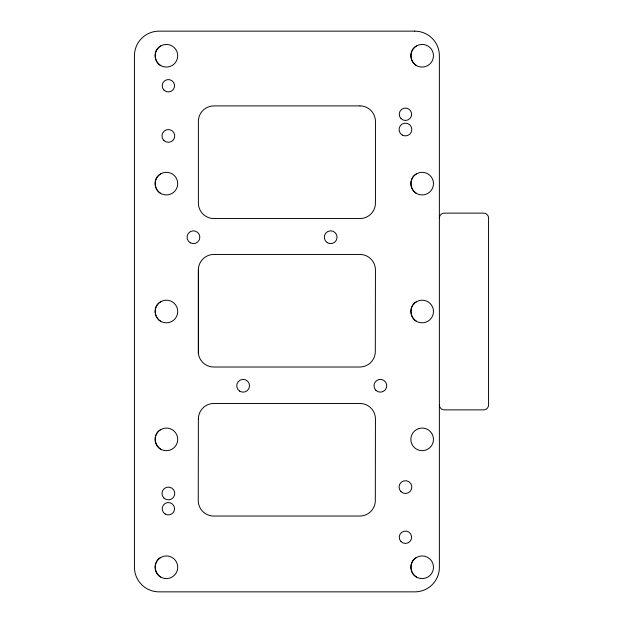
<?xml version="1.0" encoding="UTF-8"?>
<svg xmlns="http://www.w3.org/2000/svg" width="623" height="623" viewBox="0 0 623 623"><rect width="100%" height="100%" fill="white"/><g stroke="black" fill="none" stroke-linecap="round" stroke-linejoin="round"><path stroke-width="0.93" d="M198.379 269.93L198.379 353.56A15.482 15.482 0 0 0 213.728 367.017L359.821 367.017A15.482 15.482 0 0 0 375.311 351.536L375.443 269.93A15.482 15.482 0 0 0 359.954 254.449L213.86 254.449A15.482 15.482 0 0 0 198.379 269.93L198.379 353.56M160.75 45.946C152.183 50.447 154.045 64.535 163.475 66.669A11.315 11.315 0 0 0 177.719 55.743A11.315 11.315 0 0 0 163.475 44.817L160.75 45.946A11.315 11.315 0 0 0 160.75 65.54M160.75 173.825C152.183 178.326 154.045 192.414 163.475 194.547A11.315 11.315 0 0 0 177.719 183.621A11.315 11.315 0 0 0 163.475 172.696L160.75 173.825A11.315 11.315 0 0 0 160.75 193.418M416.507 45.946C407.948 50.447 409.802 64.535 419.24 66.669A11.315 11.315 0 0 0 433.476 55.743A11.315 11.315 0 0 0 419.24 44.817L416.507 45.946A11.315 11.315 0 0 0 416.507 65.54M160.75 301.703C152.183 306.204 154.045 320.292 163.475 322.426A11.315 11.315 0 0 0 177.719 311.5A11.315 11.315 0 0 0 163.475 300.574L160.75 301.703A11.315 11.315 0 0 0 160.75 321.297M416.507 173.825C407.948 178.326 409.802 192.414 419.24 194.547A11.315 11.315 0 0 0 433.476 183.621A11.315 11.315 0 0 0 419.24 172.696L416.507 173.825A11.315 11.315 0 0 0 416.507 193.418M160.75 429.582C152.183 434.083 154.045 448.171 163.475 450.304A11.315 11.315 0 0 0 177.719 439.379A11.315 11.315 0 0 0 163.475 428.453L160.75 429.582A11.315 11.315 0 0 0 160.75 449.175M416.507 301.703C407.948 306.204 409.802 320.292 419.24 322.426A11.315 11.315 0 0 0 433.476 311.5A11.315 11.315 0 0 0 419.24 300.574L416.507 301.703A11.315 11.315 0 0 0 416.507 321.297M160.75 557.46C152.183 561.962 154.045 576.049 163.475 578.183A11.315 11.315 0 0 0 177.719 567.257A11.315 11.315 0 0 0 163.475 556.331L160.75 557.46A11.315 11.315 0 0 0 160.75 577.054M416.507 557.46C407.948 561.962 409.802 576.049 419.24 578.183A11.315 11.315 0 0 0 433.476 567.257A11.315 11.315 0 0 0 419.24 556.331L416.507 557.46A11.315 11.315 0 0 0 416.507 577.054M439.379 218.05A4.922 4.922 0 0 1 444.3 213.128L483.643 213.128A4.922 4.922 0 0 1 488.564 218.05L488.564 404.95A4.922 4.922 0 0 1 483.643 409.872L444.3 409.872A4.922 4.922 0 0 1 439.379 404.95M198.379 418.96L198.246 500.565A15.482 15.482 0 0 0 213.728 516.046L359.821 516.046A15.482 15.482 0 0 0 375.311 500.565L375.443 418.96A15.482 15.482 0 0 0 359.954 403.478L213.86 403.478A15.482 15.482 0 0 0 198.379 418.96M419.24 428.453L416.507 429.582A11.315 11.315 0 0 0 416.507 449.175L419.24 450.304A11.315 11.315 0 0 0 433.476 439.379A11.315 11.315 0 0 0 419.24 428.453M414.786 31.15L159.029 31.15A24.593 24.593 0 0 0 134.436 55.743L134.436 567.257A24.593 24.593 0 0 0 159.029 591.85L414.949 591.85A24.429 24.429 0 0 0 439.379 567.421L439.379 55.743A24.593 24.593 0 0 0 414.786 31.15M359.954 105.91L213.86 105.91A15.482 15.482 0 0 0 198.379 121.392L198.379 203.059A15.482 15.482 0 0 0 213.86 218.541L359.954 218.541A15.482 15.482 0 0 0 375.443 203.059L375.443 121.392A15.482 15.482 0 0 0 359.954 105.91M401.056 541.636A6.199 6.199 0 0 0 411.429 538.856A6.199 6.199 0 0 0 403.836 531.271A6.199 6.199 0 0 0 401.056 541.636M400.924 491.609A6.394 6.394 0 0 0 411.616 488.744A6.394 6.394 0 0 0 403.79 480.909A6.394 6.394 0 0 0 400.924 491.609M375.84 390.286A6.394 6.394 0 0 0 386.533 387.42A6.394 6.394 0 0 0 378.706 379.594A6.394 6.394 0 0 0 375.84 390.286M239.691 391.158A6.394 6.394 0 0 0 249.519 386.058A6.394 6.394 0 0 0 240.19 380.092A6.394 6.394 0 0 0 239.691 391.158M190.264 242.768A6.394 6.394 0 0 0 199.851 237.231A6.394 6.394 0 0 0 190.264 231.694A6.394 6.394 0 0 0 190.264 242.768M327.239 242.62A6.394 6.394 0 0 0 337.066 237.519A6.394 6.394 0 0 0 327.737 231.554A6.394 6.394 0 0 0 327.239 242.62M402.248 135.059A6.394 6.394 0 0 0 411.834 129.522A6.394 6.394 0 0 0 402.248 123.985A6.394 6.394 0 0 0 402.248 135.059M401.056 118.65A6.199 6.199 0 0 0 411.429 115.878A6.199 6.199 0 0 0 403.836 108.285A6.199 6.199 0 0 0 401.056 118.65M163.989 90.125A6.199 6.199 0 0 0 174.362 87.345A6.199 6.199 0 0 0 166.769 79.76A6.199 6.199 0 0 0 163.989 90.125M163.849 140.432A6.394 6.394 0 0 0 174.549 137.566A6.394 6.394 0 0 0 166.723 129.74A6.394 6.394 0 0 0 163.849 140.432M163.849 498.003A6.394 6.394 0 0 0 174.549 495.137A6.394 6.394 0 0 0 166.723 487.303A6.394 6.394 0 0 0 163.849 498.003M165.274 514.092A6.199 6.199 0 0 0 174.572 508.726A6.199 6.199 0 0 0 165.274 503.361A6.199 6.199 0 0 0 165.274 514.092"/></g></svg>
